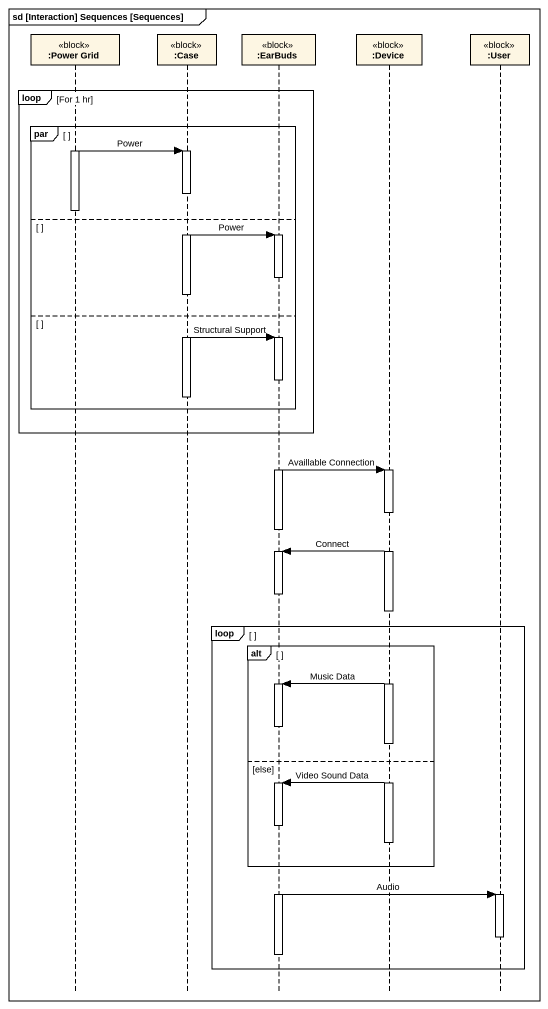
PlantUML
@startuml
mainframe sd [Interaction] Sequences [Sequences]
hide footbox
participant ":Power Grid" as Power_Grid <<block>>
participant ":Case" as Case <<block>>
participant ":EarBuds" as EarBuds <<block>>
participant ":Device" as Device <<block>>
participant ":User" as User <<block>>

loop For 1 hr
  par
    activate Power_Grid
    Power_Grid -> Case : Power
    activate Case
    deactivate Power_Grid
  else
    Case -> EarBuds : Power
    activate EarBuds
    deactivate EarBuds
  else
    Case -> EarBuds : Structural Support
    activate EarBuds
    deactivate Case
  end
end
EarBuds -> Device : Availlable Connection
activate Device
deactivate EarBuds
Device -> EarBuds : Connect
activate EarBuds
deactivate EarBuds
loop
  alt
    Device -> EarBuds : Music Data
    activate EarBuds
    deactivate EarBuds
  else else
    Device -> EarBuds : Video Sound Data
    activate EarBuds
    deactivate Device
  end
  EarBuds -> User : Audio
  activate User
  deactivate User
  deactivate EarBuds
end
@enduml
